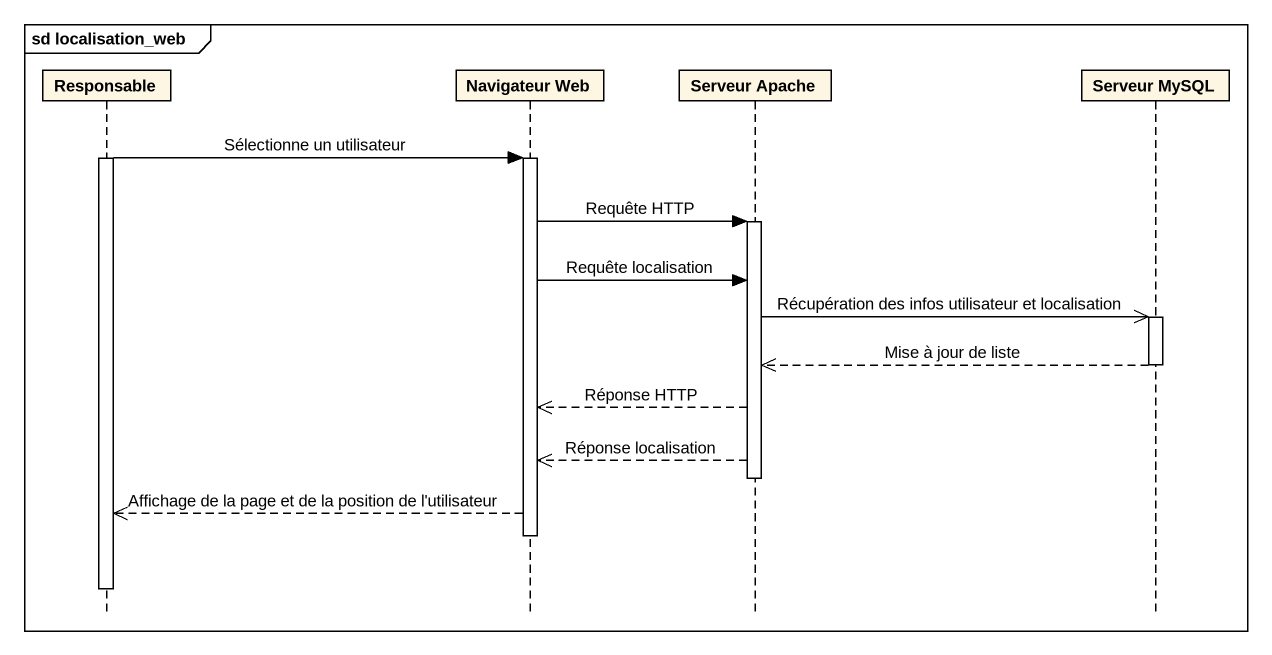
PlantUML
@startuml
mainframe sd localisation_web
hide footbox
participant Responsable
participant "Navigateur Web" as Navigateur_Web
participant "Serveur Apache" as Serveur_Apache
participant "Serveur MySQL" as Serveur_MySQL

activate Responsable
Responsable -> Navigateur_Web : Sélectionne un utilisateur
activate Navigateur_Web
Navigateur_Web -> Serveur_Apache : Requête HTTP
activate Serveur_Apache
Navigateur_Web -> Serveur_Apache : Requête localisation
Serveur_Apache ->> Serveur_MySQL : Récupération des infos utilisateur et localisation
activate Serveur_MySQL
Serveur_MySQL -->> Serveur_Apache : Mise à jour de liste
deactivate Serveur_MySQL
Serveur_Apache -->> Navigateur_Web : Réponse HTTP
Serveur_Apache -->> Navigateur_Web : Réponse localisation
deactivate Serveur_Apache
Navigateur_Web -->> Responsable : Affichage de la page et de la position de l'utilisateur
deactivate Navigateur_Web
deactivate Responsable
@enduml
